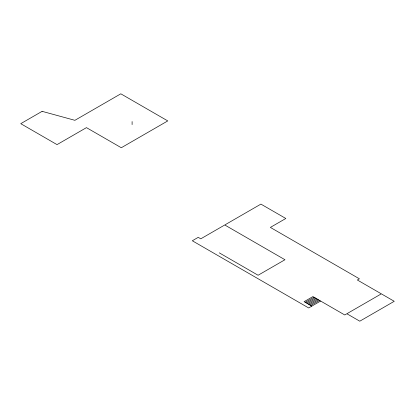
<?xml version="1.0" encoding="UTF-8"?>
<svg xmlns="http://www.w3.org/2000/svg" width="415" height="415" viewBox="0 0 415 415"><rect width="100%" height="100%" fill="white"/><g stroke="black" fill="none" stroke-linecap="round" stroke-linejoin="round"><path stroke-width="0.62" d="M305.191 302.312L314.015 297.218M306.296 302.95L315.115 297.856M307.401 303.588L316.22 298.494M308.501 304.226L317.325 299.132M309.606 304.864L318.43 299.77M310.711 305.497L319.534 300.408M320.634 301.041L308.672 307.951L192.306 240.767L198.235 237.344L200.787 238.817L260.911 204.107L285.826 218.487L270.373 227.41L359.406 278.813L357.351 280.001L394.25 301.3L359.789 321.194L346.873 313.74L344.751 314.964L312.91 296.58L304.086 301.674L311.815 306.135M347.308 313.486L380.897 294.095M225.195 225.226L284.965 259.738L258.089 275.254L219.291 252.854M132.105 121.564L132.105 124.604M42.107 111.339L20.75 123.67L57.031 144.622L86.46 127.633L121.294 147.74L167.769 120.91L120.822 93.806L74.897 120.319L42.107 111.339"/></g></svg>
